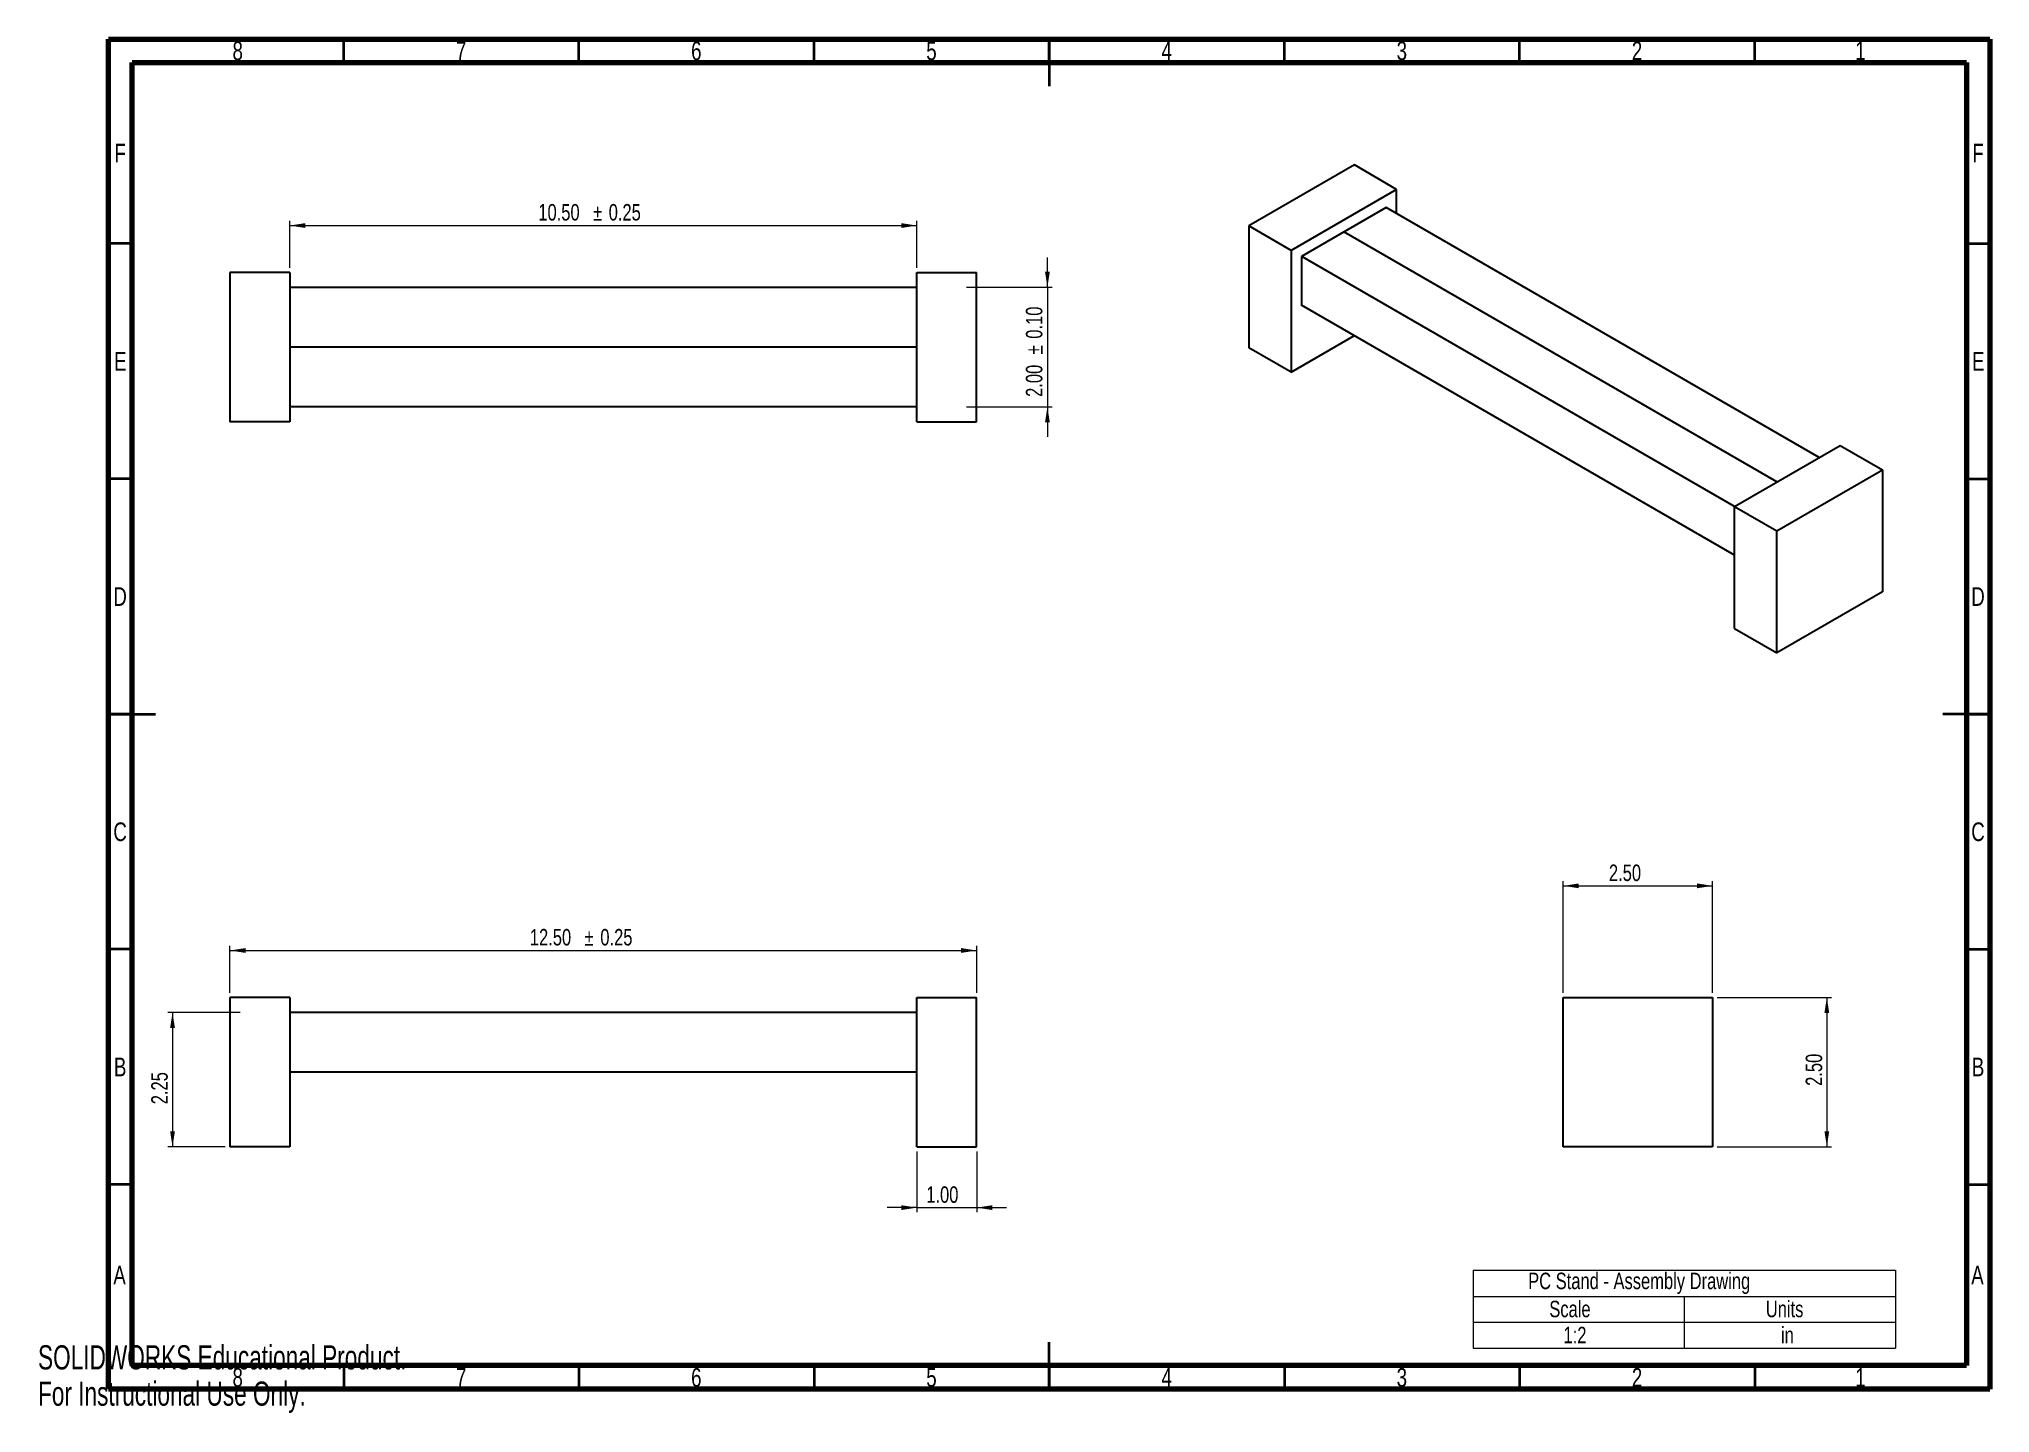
# Paper-space layout 'Sheet2' of a CAD drawing. Header units: inches. Extents: x 0 to 16.3, y 0 to 11.5.
import ezdxf

# ---------------------------------------------------------------- set-up
doc = ezdxf.new("R2010")
doc.units = ezdxf.units.IN
doc.header["$MEASUREMENT"] = 0
doc.styles.add('SLDTEXTSTYLE0', font='TXT', dxfattribs={"width": 0.75})
doc.styles.add('SLDTEXTSTYLE1', font='TXT', dxfattribs={"width": 0.7})
doc.dimstyles.new('SLDDIMSTYLE1', dxfattribs={"dimtxt": 0.137795, "dimasz": 0.13, "dimexe": 0, "dimexo": 0.0625, "dimgap": 0.034449, "dimtad": 1, "dimlfac": 2, "dimrnd": 1e-09, "dimzin": 4, "dimdsep": 46, "dimtxsty": 'SLDTEXTSTYLE0', "dimsah": 1, "dimcen": 0.09, "dimadec": 0, "dimazin": 1, "dimtfac": 1, "dimtofl": 0, "dimtmove": 0, "dimatfit": 3, "dimfxl": 1, "dimfrac": 2, "dimtolj": 1, "dimtzin": 12, "dimarcsym": 0})
doc.dimstyles.new('SLDDIMSTYLE2', dxfattribs={"dimtxt": 0.137795, "dimasz": 0.13, "dimexe": 0, "dimexo": 0.0625, "dimgap": 0.034449, "dimtad": 1, "dimlfac": 2, "dimrnd": 1e-09, "dimzin": 4, "dimdsep": 46, "dimtxsty": 'SLDTEXTSTYLE0', "dimsah": 1, "dimcen": 0.09, "dimadec": 0, "dimazin": 1, "dimtfac": 1, "dimtmove": 0, "dimatfit": 0, "dimfxl": 1, "dimfrac": 2, "dimtolj": 1, "dimtzin": 12, "dimarcsym": 0})
doc.dimstyles.new('SLDDIMSTYLE3', dxfattribs={"dimtxt": 0.137795, "dimasz": 0.13, "dimexe": 0, "dimexo": 0.0625, "dimgap": 0.034449, "dimtad": 1, "dimlfac": 2, "dimrnd": 1e-09, "dimzin": 12, "dimdsep": 46, "dimtxsty": 'SLDTEXTSTYLE0', "dimsah": 1, "dimcen": 0.09, "dimadec": 0, "dimazin": 3, "dimtfac": 1, "dimtofl": 0, "dimtmove": 0, "dimatfit": 3, "dimfxl": 1, "dimfrac": 2, "dimtolj": 1, "dimtzin": 12, "dimarcsym": 0})

# ---------------------------------------------------------------- blocks, each defined once
blk = doc.blocks.new('SW_TABLEANNOTATION_2')
at = {"color": 0, "linetype": 'Continuous', "lineweight": 18}
for p, q in [((0, 0), (0, -0.218)), ((0, 0), (1.767, 0)), ((1.767, 0), (3.534, 0)), ((3.534, 0), (3.534, -0.218)), ((0, -0.218), (1.767, -0.218)), ((0, -0.218), (0, -0.435)), ((1.767, -0.218), (3.534, -0.218)), ((1.767, -0.218), (1.767, -0.435)), ((3.534, -0.218), (3.534, -0.435)), ((0, -0.435), (0, -0.653)), ((0, -0.435), (1.767, -0.435)), ((1.767, -0.435), (1.767, -0.653)), ((1.767, -0.435), (3.534, -0.435)), ((3.534, -0.435), (3.534, -0.653)), ((0, -0.653), (1.767, -0.653)), ((1.767, -0.653), (3.534, -0.653))]:
    blk.add_line(p, q, dxfattribs=at)
at = {"color": 0, "linetype": 'Continuous', "lineweight": 0, "char_height": 0.1378, "attachment_point": 1, "style": 'SLDTEXTSTYLE0'}
for s, insert in [('PC Stand - Assembly Drawing', (0.46, -0.02)), ('Scale', (0.637, -0.255)), ('Units', (2.449, -0.255)), ('1:2', (0.756, -0.473)), ('in', (2.576, -0.473))]:
    blk.add_mtext(s, dxfattribs=dict(at, insert=insert))
blk = doc.blocks.new('_D')
at = {"color": 7, "linetype": 'Continuous', "lineweight": 0}
for p, q in [((1.607, 3.514), (1.607, 3.908)), ((1.607, 3.868), (7.857, 3.868)), ((7.857, 3.514), (7.857, 3.908))]:
    blk.add_line(p, q, dxfattribs=at)
at = {"color": 7, "linetype": 'Continuous', "lineweight": 18}
for points in [[(1.607, 3.868), (1.737, 3.848), (1.737, 3.888)], [(7.857, 3.868), (7.727, 3.888), (7.727, 3.848)]]:
    blk.add_solid(points, dxfattribs=at)
at = {"color": 7, "linetype": 'Continuous', "lineweight": 18, "char_height": 0.1378, "attachment_point": 1, "style": 'SLDTEXTSTYLE0'}
for s, insert in [('12.50', (4.117, 4.048)), ('%%p', (4.575, 4.046)), ('0.25', (4.707, 4.048))]:
    blk.add_mtext(s, dxfattribs=dict(at, insert=insert))
blk = doc.blocks.new('_D_1')
at = {"color": 7, "linetype": 'Continuous', "lineweight": 0}
for p, q in [((7.357, 2.185), (7.357, 1.677)), ((7.857, 2.185), (7.857, 1.677)), ((7.357, 1.716), (7.107, 1.716)), ((7.357, 1.716), (7.857, 1.716)), ((7.857, 1.716), (8.107, 1.716))]:
    blk.add_line(p, q, dxfattribs=at)
at = {"color": 7, "linetype": 'Continuous', "lineweight": 18}
for points in [[(7.357, 1.716), (7.227, 1.736), (7.227, 1.696)], [(7.857, 1.716), (7.987, 1.696), (7.987, 1.736)]]:
    blk.add_solid(points, dxfattribs=at)
at = {"color": 7, "linetype": 'Continuous', "lineweight": 18, "insert": (7.435, 1.894), "char_height": 0.1378, "attachment_point": 1, "style": 'SLDTEXTSTYLE0'}
blk.add_mtext('1.00', dxfattribs=at)
blk = doc.blocks.new('_D_2')
at = {"color": 7, "linetype": 'Continuous', "lineweight": 0}
for p, q in [((1.692, 3.35), (1.087, 3.35)), ((1.126, 3.35), (1.126, 2.225)), ((1.567, 2.225), (1.087, 2.225))]:
    blk.add_line(p, q, dxfattribs=at)
at = {"color": 7, "linetype": 'Continuous', "lineweight": 18}
for points in [[(1.126, 3.35), (1.106, 3.22), (1.146, 3.22)], [(1.126, 2.225), (1.146, 2.355), (1.106, 2.355)]]:
    blk.add_solid(points, dxfattribs=at)
at = {"color": 7, "linetype": 'Continuous', "lineweight": 18, "insert": (0.948, 2.581), "char_height": 0.1378, "attachment_point": 1, "rotation": 90, "style": 'SLDTEXTSTYLE0'}
blk.add_mtext('2.25', dxfattribs=at)
blk = doc.blocks.new('_D_3')
at = {"color": 7, "linetype": 'Continuous', "lineweight": 0}
for p, q in [((8.449, 9.418), (8.449, 9.668)), ((7.771, 9.418), (8.488, 9.418)), ((8.449, 9.418), (8.449, 8.418)), ((7.771, 8.418), (8.488, 8.418)), ((8.449, 8.418), (8.449, 8.168))]:
    blk.add_line(p, q, dxfattribs=at)
at = {"color": 7, "linetype": 'Continuous', "lineweight": 18}
for points in [[(8.449, 9.418), (8.469, 9.548), (8.429, 9.548)], [(8.449, 8.418), (8.429, 8.288), (8.469, 8.288)]]:
    blk.add_solid(points, dxfattribs=at)
at = {"color": 7, "linetype": 'Continuous', "lineweight": 18, "char_height": 0.1378, "attachment_point": 1, "rotation": 90, "style": 'SLDTEXTSTYLE0'}
for s, insert in [('0.10', (8.269, 8.988)), ('%%p', (8.271, 8.857)), ('2.00', (8.269, 8.501))]:
    blk.add_mtext(s, dxfattribs=dict(at, insert=insert))
blk = doc.blocks.new('_D_4')
at = {"color": 7, "linetype": 'Continuous', "lineweight": 0}
for p, q in [((2.107, 9.581), (2.107, 9.974)), ((7.357, 9.581), (7.357, 9.974)), ((2.107, 9.935), (7.357, 9.935))]:
    blk.add_line(p, q, dxfattribs=at)
at = {"color": 7, "linetype": 'Continuous', "lineweight": 18}
for points in [[(2.107, 9.935), (2.237, 9.915), (2.237, 9.955)], [(7.357, 9.935), (7.227, 9.955), (7.227, 9.915)]]:
    blk.add_solid(points, dxfattribs=at)
at = {"color": 7, "linetype": 'Continuous', "lineweight": 18, "char_height": 0.1378, "attachment_point": 1, "style": 'SLDTEXTSTYLE0'}
for s, insert in [('10.50', (4.188, 10.115)), ('%%p', (4.646, 10.113)), ('0.25', (4.777, 10.115))]:
    blk.add_mtext(s, dxfattribs=dict(at, insert=insert))
blk = doc.blocks.new('_D_5')
at = {"color": 7, "linetype": 'Continuous', "lineweight": 0}
for p, q in [((12.767, 3.514), (12.767, 4.449)), ((12.767, 4.409), (14.017, 4.409)), ((14.017, 3.514), (14.017, 4.449))]:
    blk.add_line(p, q, dxfattribs=at)
at = {"color": 7, "linetype": 'Continuous', "lineweight": 18}
for points in [[(12.767, 4.409), (12.897, 4.389), (12.897, 4.429)], [(14.017, 4.409), (13.887, 4.429), (13.887, 4.389)]]:
    blk.add_solid(points, dxfattribs=at)
at = {"color": 7, "linetype": 'Continuous', "lineweight": 18, "insert": (13.149, 4.587), "char_height": 0.1378, "attachment_point": 1, "style": 'SLDTEXTSTYLE0'}
blk.add_mtext('2.50', dxfattribs=at)
blk = doc.blocks.new('_D_6')
at = {"color": 7, "linetype": 'Continuous', "lineweight": 0}
for p, q in [((14.056, 3.475), (15.013, 3.475)), ((14.973, 3.475), (14.973, 2.225)), ((14.056, 2.225), (15.013, 2.225))]:
    blk.add_line(p, q, dxfattribs=at)
at = {"color": 7, "linetype": 'Continuous', "lineweight": 18}
for points in [[(14.973, 3.475), (14.953, 3.345), (14.993, 3.345)], [(14.973, 2.225), (14.993, 2.355), (14.953, 2.355)]]:
    blk.add_solid(points, dxfattribs=at)
at = {"color": 7, "linetype": 'Continuous', "lineweight": 18, "insert": (14.796, 2.735), "char_height": 0.1378, "attachment_point": 1, "rotation": 90, "style": 'SLDTEXTSTYLE0'}
blk.add_mtext('2.50', dxfattribs=at)

psp = doc.layouts.new('Sheet2')

# ---------------------------------------------------------------- linework, layer by layer
at = {"color": 7, "linetype": 'Continuous', "lineweight": 70}
for p, q in [((0.5906, 0.1969), (0.5906, 11.4961)), ((0.5906, 11.4961), (16.3386, 11.4961)), ((16.3386, 11.4961), (16.3386, 0.1969)), ((0.7874, 0.3937), (0.7874, 11.2992)), ((0.7874, 11.2992), (16.1417, 11.2992)), ((16.1417, 11.2992), (16.1417, 0.3937)), ((16.1417, 0.3937), (0.7874, 0.3937)), ((16.3386, 0.1969), (0.5906, 0.1969))]:
    psp.add_line(p, q, dxfattribs=at)
at = {"color": 7, "linetype": 'Continuous', "lineweight": 35}
for p, q in [((2.5591, 11.2992), (2.5591, 11.4961)), ((4.5276, 11.2992), (4.5276, 11.4961)), ((6.4961, 11.2992), (6.4961, 11.4961)), ((8.4646, 11.4961), (8.4646, 11.1024)), ((8.4646, 11.2992), (8.4646, 11.4961)), ((10.4331, 11.2992), (10.4331, 11.4961)), ((12.4016, 11.2992), (12.4016, 11.4961)), ((14.3701, 11.2992), (14.3701, 11.4961)), ((0.7874, 9.7835), (0.5906, 9.7835)), ((16.1417, 9.7835), (16.3386, 9.7835)), ((0.7874, 7.815), (0.5906, 7.815)), ((16.1417, 7.815), (16.3386, 7.815)), ((0.5906, 5.8465), (0.9843, 5.8465)), ((0.7874, 5.8465), (0.5906, 5.8465)), ((16.3386, 5.8465), (15.9449, 5.8465)), ((16.1417, 5.8465), (16.3386, 5.8465)), ((0.7874, 3.878), (0.5906, 3.878)), ((16.1417, 3.878), (16.3386, 3.878)), ((0.7874, 1.9094), (0.5906, 1.9094)), ((16.1417, 1.9094), (16.3386, 1.9094)), ((8.4646, 0.1969), (8.4646, 0.5906)), ((2.5591, 0.3937), (2.5591, 0.1969)), ((4.5276, 0.3937), (4.5276, 0.1969)), ((6.4961, 0.3937), (6.4961, 0.1969)), ((8.4646, 0.3937), (8.4646, 0.1969)), ((10.4331, 0.3937), (10.4331, 0.1969)), ((12.4016, 0.3937), (12.4016, 0.1969)), ((14.3701, 0.3937), (14.3701, 0.1969))]:
    psp.add_line(p, q, dxfattribs=at)
at = {"color": 7, "linetype": 'Continuous', "lineweight": 25}
for p, q in [((11.0185, 10.442), (10.1346, 9.9317)), ((11.3721, 10.2379), (11.0185, 10.442)), ((11.3721, 10.2379), (10.4882, 9.7276)), ((11.3721, 10.0348), (11.3721, 10.2379)), ((11.2846, 10.0853), (10.5757, 9.6761)), ((14.9085, 7.9933), (11.2846, 10.0853)), ((10.4882, 9.7276), (10.1346, 9.9317)), ((10.1346, 9.9317), (10.1346, 8.911)), ((14.5549, 7.7892), (10.931, 9.8812)), ((14.5549, 7.7892), (10.931, 9.8812)), ((10.4882, 9.7276), (10.4882, 8.7069)), ((10.5757, 9.6761), (10.5757, 9.2658)), ((14.2014, 7.5851), (10.5774, 9.6771)), ((2.1068, 9.5414), (1.6068, 9.5414)), ((1.6068, 9.5414), (1.6068, 8.2914)), ((2.1068, 9.5414), (2.1068, 8.2914)), ((7.3568, 8.2914), (7.3568, 9.5414)), ((7.3568, 9.5414), (7.8568, 9.5414)), ((7.8568, 8.2914), (7.8568, 9.5414)), ((7.3568, 9.4177), (2.1068, 9.4177)), ((14.2005, 7.1773), (10.5757, 9.2698)), ((10.5757, 9.2658), (10.5792, 9.2678)), ((10.4882, 8.7069), (11.0195, 9.0136)), ((7.3568, 8.9177), (2.1068, 8.9177)), ((7.3568, 8.9177), (2.1068, 8.9177)), ((10.4882, 8.7069), (10.1346, 8.911)), ((7.3568, 8.4177), (2.1068, 8.4177)), ((2.1068, 8.2914), (1.6068, 8.2914)), ((7.3568, 8.2914), (7.8568, 8.2914)), ((14.2005, 7.5845), (15.0844, 8.0948)), ((15.0844, 8.0948), (15.4379, 7.8907)), ((14.554, 7.3804), (15.4379, 7.8907)), ((15.4379, 7.8907), (15.4379, 6.87)), ((14.2005, 6.5639), (14.2005, 7.5845)), ((14.2005, 7.5845), (14.554, 7.3804)), ((14.554, 6.3598), (14.554, 7.3804)), ((15.4379, 6.87), (14.554, 6.3598)), ((14.2005, 6.5639), (14.554, 6.3598)), ((2.1068, 3.4746), (1.6068, 3.4746)), ((1.6068, 3.4746), (1.6068, 2.2246)), ((2.1068, 3.4746), (2.1068, 2.2246)), ((7.3568, 3.4746), (7.8568, 3.4746)), ((7.3568, 2.2246), (7.3568, 3.4746)), ((7.8568, 2.2246), (7.8568, 3.4746)), ((12.7668, 2.2246), (12.7668, 3.4746)), ((12.7668, 3.4746), (14.0168, 3.4746)), ((14.0168, 3.4746), (14.0168, 2.2246)), ((7.3568, 3.3496), (2.1068, 3.3496)), ((7.3568, 2.8496), (2.1068, 2.8496)), ((2.1068, 2.2246), (1.6068, 2.2246)), ((7.3568, 2.2246), (7.8568, 2.2246)), ((14.0168, 2.2246), (12.7668, 2.2246))]:
    psp.add_line(p, q, dxfattribs=at)

# ---------------------------------------------------------------- block references
at = {"color": 7, "linetype": 'Continuous', "lineweight": 0}
psp.add_blockref('SW_TABLEANNOTATION_2', (12.0131, 1.1916), dxfattribs=at)

# ---------------------------------------------------------------- texts
at = {"color": 7, "linetype": 'Continuous', "lineweight": 0, "char_height": 0.1562, "attachment_point": 2, "style": 'SLDTEXTSTYLE0'}
for s, insert in [('8', (1.6717, 11.4753)), ('7', (3.5417, 11.4753)), ('6', (5.5102, 11.4753)), ('5', (7.4787, 11.4753)), ('4', (9.4472, 11.4753)), ('3', (11.4157, 11.4753)), ('2', (13.3843, 11.4753)), ('1', (15.2543, 11.4753)), ('F', (0.6873, 10.619)), ('F', (16.2385, 10.619)), ('E', (0.6893, 8.8768)), ('E', (16.2405, 8.8768)), ('D', (0.6871, 6.9083)), ('D', (16.2383, 6.9083)), ('C', (0.6873, 4.9398)), ('C', (16.2385, 4.9398)), ('B', (0.6878, 2.9713)), ('B', (16.239, 2.9713)), ('A', (0.6827, 1.2292)), ('A', (16.2338, 1.2292)), ('8', (1.6717, 0.3729)), ('7', (3.5417, 0.3729)), ('6', (5.5102, 0.3729)), ('5', (7.4787, 0.3729)), ('4', (9.4472, 0.3729)), ('3', (11.4157, 0.3729)), ('2', (13.3843, 0.3729)), ('1', (15.2543, 0.3729))]:
    psp.add_mtext(s, dxfattribs=dict(at, insert=insert))
at = {"color": 7, "linetype": 'Continuous', "char_height": 0.202287, "attachment_point": 1, "style": 'SLDTEXTSTYLE1'}
for s, insert in [('SOLIDWORKS Educational Product.', (0, 0.5642)), ('For Instructional Use Only.', (0, 0.2608))]:
    psp.add_mtext(s, dxfattribs=dict(at, insert=insert))

# ---------------------------------------------------------------- dimensions: what is measured, and where the dimension line sits
at = {"color": 7, "linetype": 'Continuous', "lineweight": 18}
for base, p1, p2, picture, middle in [((7.3568, 9.9351), (2.1068, 9.5414), (7.3568, 9.5414), '_D_4', (4.6605, 9.9351)), ((7.8568, 3.8683), (1.6068, 3.4746), (7.8568, 3.4746), '_D', (4.59, 3.8683))]:
    dim = psp.add_linear_dim(base=base, p1=p1, p2=p2, text='<>%%p0.25', dimstyle='SLDDIMSTYLE1', dxfattribs=at)
    dim.commit()
    dim.dimension.update_dxf_attribs({"geometry": picture, "text_midpoint": middle, "dimtype": 160})
dim = psp.add_linear_dim(base=(8.449, 8.4177), p1=(7.7318, 9.4177), p2=(7.7318, 8.4177), angle=90, text='<>%%p0.10', dimstyle='SLDDIMSTYLE2', dxfattribs=at)
dim.commit()
dim.dimension.update_dxf_attribs({"geometry": '_D_3', "text_midpoint": (8.449, 8.9228), "dimtype": 160})
for base, p1, p2, dimstyle, picture, middle in [((14.0168, 4.4094), (12.7668, 3.4746), (14.0168, 3.4746), 'SLDDIMSTYLE1', '_D_5', (13.3276, 4.4094)), ((7.8568, 1.716), (7.3568, 2.2246), (7.8568, 2.2246), 'SLDDIMSTYLE2', '_D_1', (7.6134, 1.716))]:
    dim = psp.add_linear_dim(base=base, p1=p1, p2=p2, dimstyle=dimstyle, dxfattribs=at)
    dim.commit()
    dim.dimension.update_dxf_attribs({"geometry": picture, "text_midpoint": middle, "dimtype": 160})
for base, p1, p2, dimstyle, picture, middle in [((14.9734, 2.2246), (14.0168, 3.4746), (14.0168, 2.2246), 'SLDDIMSTYLE1', '_D_6', (14.9734, 2.9132)), ((1.1261, 2.2246), (1.7318, 3.3496), (1.6068, 2.2246), 'SLDDIMSTYLE3', '_D_2', (1.1261, 2.7593))]:
    dim = psp.add_linear_dim(base=base, p1=p1, p2=p2, angle=90, dimstyle=dimstyle, dxfattribs=at)
    dim.commit()
    dim.dimension.update_dxf_attribs({"geometry": picture, "text_midpoint": middle, "dimtype": 160})

doc.saveas('drawing.dxf')
